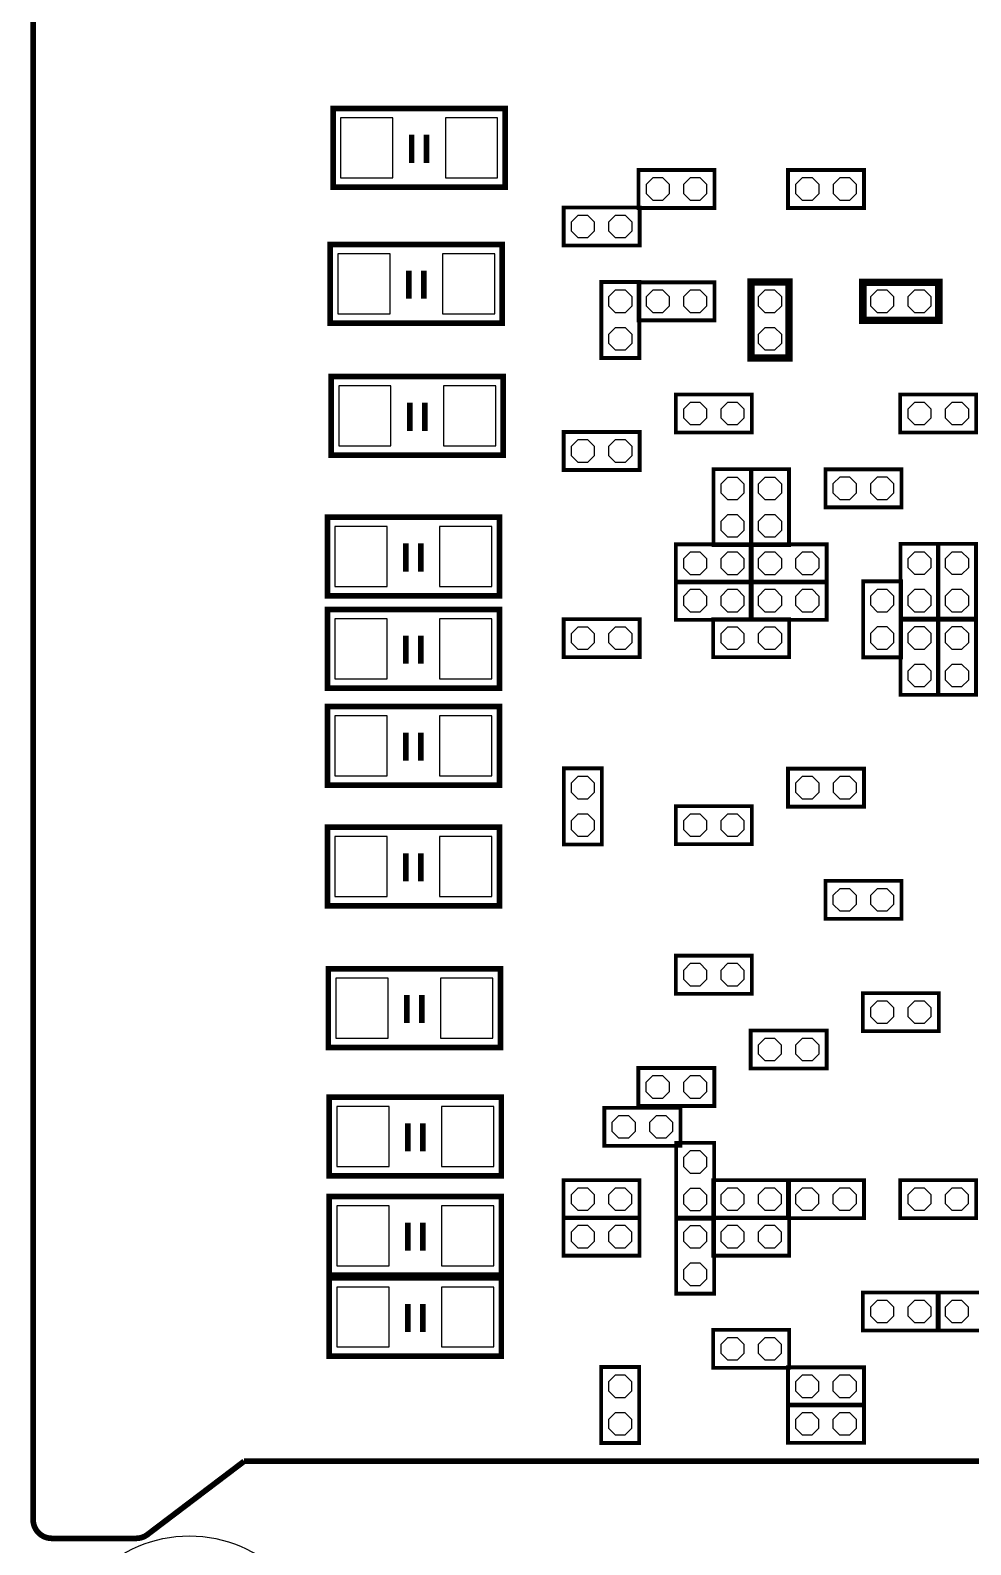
# Model space of a CAD drawing. Header units: millimetres. Extents: x -8 to 226, y -9 to 102.
# Drawn here: x 72.38 to 97.52, y 27.77 to 68.24 of the extents above; entities that cross this region are included whole.
import ezdxf

# ---------------------------------------------------------------- set-up
doc = ezdxf.new("R2010")
doc.units = ezdxf.units.MM
doc.header["$LTSCALE"] = 10
doc.layers.add('PG_SILKSCREEN_BOTTOM', color=3, linetype='Continuous')
doc.layers.add('PIN_BOTTOM', color=4, linetype='Continuous')

msp = doc.modelspace()

# ---------------------------------------------------------------- linework, layer by layer
at = {"layer": 'PG_SILKSCREEN_BOTTOM'}
for points in [[(72.452484, 28.439872, 0.1524, 0.1524, 0), (72.452484, 70.560184, 0.1524, 0.1524, 0)], [(82.57159, 65.447164, 0.150114, 0.150114, 0), (82.57159, 64.697102, 0.150114, 0.150114, 0)], [(82.971386, 65.447164, 0.150114, 0.150114, 0), (82.971386, 64.697102, 0.150114, 0.150114, 0)], [(82.49539, 61.814964, 0.150114, 0.150114, 0), (82.49539, 61.064902, 0.150114, 0.150114, 0)], [(82.895186, 61.814964, 0.150114, 0.150114, 0), (82.895186, 61.064902, 0.150114, 0.150114, 0)], [(82.52079, 58.284364, 0.150114, 0.150114, 0), (82.52079, 57.534302, 0.150114, 0.150114, 0)], [(82.920586, 58.284364, 0.150114, 0.150114, 0), (82.920586, 57.534302, 0.150114, 0.150114, 0)], [(82.41919, 54.525164, 0.150114, 0.150114, 0), (82.41919, 53.775102, 0.150114, 0.150114, 0)], [(82.818986, 54.525164, 0.150114, 0.150114, 0), (82.818986, 53.775102, 0.150114, 0.150114, 0)], [(82.41919, 52.061364, 0.150114, 0.150114, 0), (82.41919, 51.311302, 0.150114, 0.150114, 0)], [(82.818986, 52.061364, 0.150114, 0.150114, 0), (82.818986, 51.311302, 0.150114, 0.150114, 0)], [(82.41919, 49.470564, 0.150114, 0.150114, 0), (82.41919, 48.720502, 0.150114, 0.150114, 0)], [(82.818986, 49.470564, 0.150114, 0.150114, 0), (82.818986, 48.720502, 0.150114, 0.150114, 0)], [(82.41919, 46.244764, 0.150114, 0.150114, 0), (82.41919, 45.494702, 0.150114, 0.150114, 0)], [(82.818986, 46.244764, 0.150114, 0.150114, 0), (82.818986, 45.494702, 0.150114, 0.150114, 0)], [(82.44459, 42.460164, 0.150114, 0.150114, 0), (82.44459, 41.710102, 0.150114, 0.150114, 0)], [(82.844386, 42.460164, 0.150114, 0.150114, 0), (82.844386, 41.710102, 0.150114, 0.150114, 0)], [(82.46999, 39.031164, 0.150114, 0.150114, 0), (82.46999, 38.281102, 0.150114, 0.150114, 0)], [(82.869786, 39.031164, 0.150114, 0.150114, 0), (82.869786, 38.281102, 0.150114, 0.150114, 0)], [(82.46999, 36.376864, 0.150114, 0.150114, 0), (82.46999, 35.626802, 0.150114, 0.150114, 0)], [(82.869786, 36.376864, 0.150114, 0.150114, 0), (82.869786, 35.626802, 0.150114, 0.150114, 0)], [(82.46999, 34.205164, 0.150114, 0.150114, 0), (82.46999, 33.455102, 0.150114, 0.150114, 0)], [(82.869786, 34.205164, 0.150114, 0.150114, 0), (82.869786, 33.455102, 0.150114, 0.150114, 0)], [(78.093824, 29.99994, 0.1524, 0.1524, 0), (75.508612, 28.041346, 0.1524, 0.1524, 0)], [(141.166088, 29.99994, 0.1524, 0.1524, 0), (78.093824, 29.99994, 0.1524, 0.1524, 0)], [(72.95261, 27.94, 0.1524, 0.1524, -0.41419), (72.452484, 28.439872, 0.1524, 0.1524, 0)], [(75.206606, 27.94, 0.1524, 0.1524, 0), (72.95261, 27.94, 0.1524, 0.1524, 0)], [(75.508612, 28.041346, 0.1524, 0.1524, -0.163533), (75.206606, 27.94, 0.1524, 0.1524, 0)]]:
    msp.add_lwpolyline(points, format="xyseb", dxfattribs=at)
for points in [[(85.071458, 66.147188, 0.150114, 0.150114, 0), (80.471518, 66.147188, 0.150114, 0.150114, 0), (80.471518, 64.047116, 0.150114, 0.150114, 0), (85.071458, 64.047116, 0.150114, 0.150114, 0)], [(90.66657, 64.50457, 0.1016, 0.1016, 0), (88.63457, 64.50457, 0.1016, 0.1016, 0), (88.63457, 63.48857, 0.1016, 0.1016, 0), (90.66657, 63.48857, 0.1016, 0.1016, 0)], [(92.633546, 63.488824, 0.1016, 0.1016, 0), (94.665546, 63.488824, 0.1016, 0.1016, 0), (94.665546, 64.504824, 0.1016, 0.1016, 0), (92.633546, 64.504824, 0.1016, 0.1016, 0)], [(86.634574, 62.48781, 0.1016, 0.1016, 0), (88.666574, 62.48781, 0.1016, 0.1016, 0), (88.666574, 63.50381, 0.1016, 0.1016, 0), (86.634574, 63.50381, 0.1016, 0.1016, 0)], [(84.995258, 62.514988, 0.150114, 0.150114, 0), (80.395318, 62.514988, 0.150114, 0.150114, 0), (80.395318, 60.414916, 0.150114, 0.150114, 0), (84.995258, 60.414916, 0.150114, 0.150114, 0)], [(88.657938, 59.480704, 0.1016, 0.1016, 0), (88.657938, 61.512704, 0.1016, 0.1016, 0), (87.641938, 61.512704, 0.1016, 0.1016, 0), (87.641938, 59.480704, 0.1016, 0.1016, 0)], [(90.66657, 61.504576, 0.1016, 0.1016, 0), (88.63457, 61.504576, 0.1016, 0.1016, 0), (88.63457, 60.488576, 0.1016, 0.1016, 0), (90.66657, 60.488576, 0.1016, 0.1016, 0)], [(91.64193, 61.512704, 0.199898, 0.199898, 0), (91.64193, 59.480704, 0.199898, 0.199898, 0), (92.65793, 59.480704, 0.199898, 0.199898, 0), (92.65793, 61.512704, 0.199898, 0.199898, 0)], [(91.64193, 61.512704, 0.127, 0.127, 0), (91.64193, 59.480704, 0.127, 0.127, 0), (92.65793, 59.480704, 0.127, 0.127, 0), (92.65793, 61.512704, 0.127, 0.127, 0)], [(96.665542, 61.50483, 0.199898, 0.199898, 0), (94.633542, 61.50483, 0.199898, 0.199898, 0), (94.633542, 60.48883, 0.199898, 0.199898, 0), (96.665542, 60.48883, 0.199898, 0.199898, 0)], [(96.665542, 61.50483, 0.127, 0.127, 0), (94.633542, 61.50483, 0.127, 0.127, 0), (94.633542, 60.48883, 0.127, 0.127, 0), (96.665542, 60.48883, 0.127, 0.127, 0)], [(85.020658, 58.984388, 0.150114, 0.150114, 0), (80.420718, 58.984388, 0.150114, 0.150114, 0), (80.420718, 56.884316, 0.150114, 0.150114, 0), (85.020658, 56.884316, 0.150114, 0.150114, 0)], [(91.666314, 58.505344, 0.1016, 0.1016, 0), (89.634314, 58.505344, 0.1016, 0.1016, 0), (89.634314, 57.489344, 0.1016, 0.1016, 0), (91.666314, 57.489344, 0.1016, 0.1016, 0)], [(97.665286, 58.505852, 0.1016, 0.1016, 0), (95.633286, 58.505852, 0.1016, 0.1016, 0), (95.633286, 57.489852, 0.1016, 0.1016, 0), (97.665286, 57.489852, 0.1016, 0.1016, 0)], [(88.66632, 57.505346, 0.1016, 0.1016, 0), (86.63432, 57.505346, 0.1016, 0.1016, 0), (86.63432, 56.489346, 0.1016, 0.1016, 0), (88.66632, 56.489346, 0.1016, 0.1016, 0)], [(91.658948, 54.478936, 0.1016, 0.1016, 0), (91.658948, 56.510936, 0.1016, 0.1016, 0), (90.642948, 56.510936, 0.1016, 0.1016, 0), (90.642948, 54.478936, 0.1016, 0.1016, 0)], [(92.658692, 54.478936, 0.1016, 0.1016, 0), (92.658692, 56.510936, 0.1016, 0.1016, 0), (91.642692, 56.510936, 0.1016, 0.1016, 0), (91.642692, 54.478936, 0.1016, 0.1016, 0)], [(95.66529, 56.505856, 0.1016, 0.1016, 0), (93.63329, 56.505856, 0.1016, 0.1016, 0), (93.63329, 55.489856, 0.1016, 0.1016, 0), (95.66529, 55.489856, 0.1016, 0.1016, 0)], [(84.919058, 55.225188, 0.150114, 0.150114, 0), (80.319118, 55.225188, 0.150114, 0.150114, 0), (80.319118, 53.125116, 0.150114, 0.150114, 0), (84.919058, 53.125116, 0.150114, 0.150114, 0)], [(91.666314, 54.503828, 0.1016, 0.1016, 0), (89.634314, 54.503828, 0.1016, 0.1016, 0), (89.634314, 53.487828, 0.1016, 0.1016, 0), (91.666314, 53.487828, 0.1016, 0.1016, 0)], [(91.666314, 54.503828, 0.1016, 0.1016, 0), (89.634314, 54.503828, 0.1016, 0.1016, 0), (89.634314, 53.487828, 0.1016, 0.1016, 0), (91.666314, 53.487828, 0.1016, 0.1016, 0)], [(91.63431, 53.487828, 0.1016, 0.1016, 0), (93.66631, 53.487828, 0.1016, 0.1016, 0), (93.66631, 54.503828, 0.1016, 0.1016, 0), (91.63431, 54.503828, 0.1016, 0.1016, 0)], [(91.63431, 53.487828, 0.1016, 0.1016, 0), (93.66631, 53.487828, 0.1016, 0.1016, 0), (93.66631, 54.503828, 0.1016, 0.1016, 0), (91.63431, 54.503828, 0.1016, 0.1016, 0)], [(95.641414, 54.514496, 0.1016, 0.1016, 0), (95.641414, 52.482496, 0.1016, 0.1016, 0), (96.657414, 52.482496, 0.1016, 0.1016, 0), (96.657414, 54.514496, 0.1016, 0.1016, 0)], [(95.641414, 54.514496, 0.1016, 0.1016, 0), (95.641414, 52.482496, 0.1016, 0.1016, 0), (96.657414, 52.482496, 0.1016, 0.1016, 0), (96.657414, 54.514496, 0.1016, 0.1016, 0)], [(97.657158, 52.482496, 0.1016, 0.1016, 0), (97.657158, 54.514496, 0.1016, 0.1016, 0), (96.641158, 54.514496, 0.1016, 0.1016, 0), (96.641158, 52.482496, 0.1016, 0.1016, 0)], [(97.657158, 52.482496, 0.1016, 0.1016, 0), (97.657158, 54.514496, 0.1016, 0.1016, 0), (96.641158, 54.514496, 0.1016, 0.1016, 0), (96.641158, 52.482496, 0.1016, 0.1016, 0)], [(89.635076, 52.487576, 0.1016, 0.1016, 0), (91.667076, 52.487576, 0.1016, 0.1016, 0), (91.667076, 53.503576, 0.1016, 0.1016, 0), (89.635076, 53.503576, 0.1016, 0.1016, 0)], [(89.635076, 52.487576, 0.1016, 0.1016, 0), (91.667076, 52.487576, 0.1016, 0.1016, 0), (91.667076, 53.503576, 0.1016, 0.1016, 0), (89.635076, 53.503576, 0.1016, 0.1016, 0)], [(93.666564, 53.503576, 0.1016, 0.1016, 0), (91.634564, 53.503576, 0.1016, 0.1016, 0), (91.634564, 52.487576, 0.1016, 0.1016, 0), (93.666564, 52.487576, 0.1016, 0.1016, 0)], [(93.666564, 53.503576, 0.1016, 0.1016, 0), (91.634564, 53.503576, 0.1016, 0.1016, 0), (91.634564, 52.487576, 0.1016, 0.1016, 0), (93.666564, 52.487576, 0.1016, 0.1016, 0)], [(95.656908, 51.482752, 0.1016, 0.1016, 0), (95.656908, 53.514752, 0.1016, 0.1016, 0), (94.640908, 53.514752, 0.1016, 0.1016, 0), (94.640908, 51.482752, 0.1016, 0.1016, 0)], [(95.656908, 51.482752, 0.1016, 0.1016, 0), (95.656908, 53.514752, 0.1016, 0.1016, 0), (94.640908, 53.514752, 0.1016, 0.1016, 0), (94.640908, 51.482752, 0.1016, 0.1016, 0)], [(84.919058, 52.761388, 0.150114, 0.150114, 0), (80.319118, 52.761388, 0.150114, 0.150114, 0), (80.319118, 50.661316, 0.150114, 0.150114, 0), (84.919058, 50.661316, 0.150114, 0.150114, 0)], [(86.634574, 51.487832, 0.1016, 0.1016, 0), (88.666574, 51.487832, 0.1016, 0.1016, 0), (88.666574, 52.503832, 0.1016, 0.1016, 0), (86.634574, 52.503832, 0.1016, 0.1016, 0)], [(92.666312, 52.503832, 0.1016, 0.1016, 0), (90.634312, 52.503832, 0.1016, 0.1016, 0), (90.634312, 51.487832, 0.1016, 0.1016, 0), (92.666312, 51.487832, 0.1016, 0.1016, 0)], [(92.666312, 52.503832, 0.1016, 0.1016, 0), (90.634312, 52.503832, 0.1016, 0.1016, 0), (90.634312, 51.487832, 0.1016, 0.1016, 0), (92.666312, 51.487832, 0.1016, 0.1016, 0)], [(96.657414, 50.483008, 0.1016, 0.1016, 0), (96.657414, 52.515008, 0.1016, 0.1016, 0), (95.641414, 52.515008, 0.1016, 0.1016, 0), (95.641414, 50.483008, 0.1016, 0.1016, 0)], [(96.657414, 50.483008, 0.1016, 0.1016, 0), (96.657414, 52.515008, 0.1016, 0.1016, 0), (95.641414, 52.515008, 0.1016, 0.1016, 0), (95.641414, 50.483008, 0.1016, 0.1016, 0)], [(96.641158, 52.515008, 0.1016, 0.1016, 0), (96.641158, 50.483008, 0.1016, 0.1016, 0), (97.657158, 50.483008, 0.1016, 0.1016, 0), (97.657158, 52.515008, 0.1016, 0.1016, 0)], [(96.641158, 52.515008, 0.1016, 0.1016, 0), (96.641158, 50.483008, 0.1016, 0.1016, 0), (97.657158, 50.483008, 0.1016, 0.1016, 0), (97.657158, 52.515008, 0.1016, 0.1016, 0)], [(84.919058, 50.170588, 0.150114, 0.150114, 0), (80.319118, 50.170588, 0.150114, 0.150114, 0), (80.319118, 48.070516, 0.150114, 0.150114, 0), (84.919058, 48.070516, 0.150114, 0.150114, 0)], [(86.64194, 48.51527, 0.1016, 0.1016, 0), (86.64194, 46.48327, 0.1016, 0.1016, 0), (87.65794, 46.48327, 0.1016, 0.1016, 0), (87.65794, 48.51527, 0.1016, 0.1016, 0)], [(94.665546, 48.507904, 0.1016, 0.1016, 0), (92.633546, 48.507904, 0.1016, 0.1016, 0), (92.633546, 47.491904, 0.1016, 0.1016, 0), (94.665546, 47.491904, 0.1016, 0.1016, 0)], [(91.665552, 47.507906, 0.1016, 0.1016, 0), (89.633552, 47.507906, 0.1016, 0.1016, 0), (89.633552, 46.491906, 0.1016, 0.1016, 0), (91.665552, 46.491906, 0.1016, 0.1016, 0)], [(84.919058, 46.944788, 0.150114, 0.150114, 0), (80.319118, 46.944788, 0.150114, 0.150114, 0), (80.319118, 44.844716, 0.150114, 0.150114, 0), (84.919058, 44.844716, 0.150114, 0.150114, 0)], [(95.66529, 45.508672, 0.1016, 0.1016, 0), (93.63329, 45.508672, 0.1016, 0.1016, 0), (93.63329, 44.492672, 0.1016, 0.1016, 0), (95.66529, 44.492672, 0.1016, 0.1016, 0)], [(89.633044, 42.493438, 0.1016, 0.1016, 0), (91.665044, 42.493438, 0.1016, 0.1016, 0), (91.665044, 43.509438, 0.1016, 0.1016, 0), (89.633044, 43.509438, 0.1016, 0.1016, 0)], [(84.944458, 43.160188, 0.150114, 0.150114, 0), (80.344518, 43.160188, 0.150114, 0.150114, 0), (80.344518, 41.060116, 0.150114, 0.150114, 0), (84.944458, 41.060116, 0.150114, 0.150114, 0)], [(96.665034, 42.50944, 0.1016, 0.1016, 0), (94.633034, 42.50944, 0.1016, 0.1016, 0), (94.633034, 41.49344, 0.1016, 0.1016, 0), (96.665034, 41.49344, 0.1016, 0.1016, 0)], [(93.66504, 41.509442, 0.1016, 0.1016, 0), (91.63304, 41.509442, 0.1016, 0.1016, 0), (91.63304, 40.493442, 0.1016, 0.1016, 0), (93.66504, 40.493442, 0.1016, 0.1016, 0)], [(90.665046, 40.509444, 0.1016, 0.1016, 0), (88.633046, 40.509444, 0.1016, 0.1016, 0), (88.633046, 39.493444, 0.1016, 0.1016, 0), (90.665046, 39.493444, 0.1016, 0.1016, 0)], [(84.969858, 39.731188, 0.150114, 0.150114, 0), (80.369918, 39.731188, 0.150114, 0.150114, 0), (80.369918, 37.631116, 0.150114, 0.150114, 0), (84.969858, 37.631116, 0.150114, 0.150114, 0)], [(87.724488, 38.427152, 0.1016, 0.1016, 0), (89.756488, 38.427152, 0.1016, 0.1016, 0), (89.756488, 39.443152, 0.1016, 0.1016, 0), (87.724488, 39.443152, 0.1016, 0.1016, 0)], [(89.642442, 38.51148, 0.1016, 0.1016, 0), (89.642442, 36.47948, 0.1016, 0.1016, 0), (90.658442, 36.47948, 0.1016, 0.1016, 0), (90.658442, 38.51148, 0.1016, 0.1016, 0)], [(89.642442, 38.51148, 0.1016, 0.1016, 0), (89.642442, 36.47948, 0.1016, 0.1016, 0), (90.658442, 36.47948, 0.1016, 0.1016, 0), (90.658442, 38.51148, 0.1016, 0.1016, 0)], [(88.66378, 37.510466, 0.1016, 0.1016, 0), (86.63178, 37.510466, 0.1016, 0.1016, 0), (86.63178, 36.494466, 0.1016, 0.1016, 0), (88.66378, 36.494466, 0.1016, 0.1016, 0)], [(92.663772, 37.51072, 0.1016, 0.1016, 0), (90.631772, 37.51072, 0.1016, 0.1016, 0), (90.631772, 36.49472, 0.1016, 0.1016, 0), (92.663772, 36.49472, 0.1016, 0.1016, 0)], [(94.663768, 37.510466, 0.1016, 0.1016, 0), (92.631768, 37.510466, 0.1016, 0.1016, 0), (92.631768, 36.494466, 0.1016, 0.1016, 0), (94.663768, 36.494466, 0.1016, 0.1016, 0)], [(97.663762, 37.510466, 0.1016, 0.1016, 0), (95.631762, 37.510466, 0.1016, 0.1016, 0), (95.631762, 36.494466, 0.1016, 0.1016, 0), (97.663762, 36.494466, 0.1016, 0.1016, 0)], [(84.969858, 37.076888, 0.150114, 0.150114, 0), (80.369918, 37.076888, 0.150114, 0.150114, 0), (80.369918, 34.976816, 0.150114, 0.150114, 0), (84.969858, 34.976816, 0.150114, 0.150114, 0)], [(86.63178, 35.494468, 0.1016, 0.1016, 0), (88.66378, 35.494468, 0.1016, 0.1016, 0), (88.66378, 36.510468, 0.1016, 0.1016, 0), (86.63178, 36.510468, 0.1016, 0.1016, 0)], [(90.658442, 34.479738, 0.1016, 0.1016, 0), (90.658442, 36.511738, 0.1016, 0.1016, 0), (89.642442, 36.511738, 0.1016, 0.1016, 0), (89.642442, 34.479738, 0.1016, 0.1016, 0)], [(90.658442, 34.479738, 0.1016, 0.1016, 0), (90.658442, 36.511738, 0.1016, 0.1016, 0), (89.642442, 36.511738, 0.1016, 0.1016, 0), (89.642442, 34.479738, 0.1016, 0.1016, 0)], [(92.663772, 36.510722, 0.1016, 0.1016, 0), (90.631772, 36.510722, 0.1016, 0.1016, 0), (90.631772, 35.494722, 0.1016, 0.1016, 0), (92.663772, 35.494722, 0.1016, 0.1016, 0)], [(84.969858, 34.905188, 0.150114, 0.150114, 0), (80.369918, 34.905188, 0.150114, 0.150114, 0), (80.369918, 32.805116, 0.150114, 0.150114, 0), (84.969858, 32.805116, 0.150114, 0.150114, 0)], [(94.631764, 33.494726, 0.1016, 0.1016, 0), (96.663764, 33.494726, 0.1016, 0.1016, 0), (96.663764, 34.510726, 0.1016, 0.1016, 0), (94.631764, 34.510726, 0.1016, 0.1016, 0)], [(96.63176, 33.494726, 0.1016, 0.1016, 0), (98.66376, 33.494726, 0.1016, 0.1016, 0), (98.66376, 34.510726, 0.1016, 0.1016, 0), (96.63176, 34.510726, 0.1016, 0.1016, 0)], [(92.663772, 33.510728, 0.1016, 0.1016, 0), (90.631772, 33.510728, 0.1016, 0.1016, 0), (90.631772, 32.494728, 0.1016, 0.1016, 0), (92.663772, 32.494728, 0.1016, 0.1016, 0)], [(87.639906, 32.518858, 0.1016, 0.1016, 0), (87.639906, 30.486858, 0.1016, 0.1016, 0), (88.655906, 30.486858, 0.1016, 0.1016, 0), (88.655906, 32.518858, 0.1016, 0.1016, 0)], [(87.639906, 32.518858, 0.1016, 0.1016, 0), (87.639906, 30.486858, 0.1016, 0.1016, 0), (88.655906, 30.486858, 0.1016, 0.1016, 0), (88.655906, 32.518858, 0.1016, 0.1016, 0)], [(94.663768, 32.51073, 0.1016, 0.1016, 0), (92.631768, 32.51073, 0.1016, 0.1016, 0), (92.631768, 31.49473, 0.1016, 0.1016, 0), (94.663768, 31.49473, 0.1016, 0.1016, 0)], [(92.631768, 30.494732, 0.1016, 0.1016, 0), (94.663768, 30.494732, 0.1016, 0.1016, 0), (94.663768, 31.510732, 0.1016, 0.1016, 0), (92.631768, 31.510732, 0.1016, 0.1016, 0)]]:
    msp.add_lwpolyline(points, format="xyseb", close=True, dxfattribs=at)
at = {"layer": 'PIN_BOTTOM'}
for points in [[(82.06994, 64.297052), (82.06994, 65.897252), (80.67294, 65.897252), (80.67294, 64.297052)], [(84.870036, 64.297052), (84.870036, 65.897252), (83.473036, 65.897252), (83.473036, 64.297052)], [(89.276692, 63.69177), (89.024196, 63.69177), (88.845644, 63.870322), (88.845644, 64.122818), (89.024196, 64.30137), (89.276692, 64.30137), (89.455244, 64.122818), (89.455244, 63.870322)], [(90.276944, 63.69177), (90.024448, 63.69177), (89.845896, 63.870322), (89.845896, 64.122818), (90.024448, 64.30137), (90.276944, 64.30137), (90.455496, 64.122818), (90.455496, 63.870322)], [(93.275668, 63.692024), (93.023172, 63.692024), (92.84462, 63.870576), (92.84462, 64.123072), (93.023172, 64.301624), (93.275668, 64.301624), (93.45422, 64.123072), (93.45422, 63.870576)], [(94.27592, 63.692024), (94.023424, 63.692024), (93.844872, 63.870576), (93.844872, 64.123072), (94.023424, 64.301624), (94.27592, 64.301624), (94.454472, 64.123072), (94.454472, 63.870576)], [(87.276696, 62.69101), (87.0242, 62.69101), (86.845648, 62.869562), (86.845648, 63.122058), (87.0242, 63.30061), (87.276696, 63.30061), (87.455248, 63.122058), (87.455248, 62.869562)], [(88.276948, 62.69101), (88.024452, 62.69101), (87.8459, 62.869562), (87.8459, 63.122058), (88.024452, 63.30061), (88.276948, 63.30061), (88.4555, 63.122058), (88.4555, 62.869562)], [(81.99374, 60.664852), (81.99374, 62.265052), (80.59674, 62.265052), (80.59674, 60.664852)], [(84.793836, 60.664852), (84.793836, 62.265052), (83.396836, 62.265052), (83.396836, 60.664852)], [(88.276186, 60.69203), (88.02369, 60.69203), (87.845138, 60.870582), (87.845138, 61.123078), (88.02369, 61.30163), (88.276186, 61.30163), (88.454738, 61.123078), (88.454738, 60.870582)], [(89.276692, 60.691776), (89.024196, 60.691776), (88.845644, 60.870328), (88.845644, 61.122824), (89.024196, 61.301376), (89.276692, 61.301376), (89.455244, 61.122824), (89.455244, 60.870328)], [(90.276944, 60.691776), (90.024448, 60.691776), (89.845896, 60.870328), (89.845896, 61.122824), (90.024448, 61.301376), (90.276944, 61.301376), (90.455496, 61.122824), (90.455496, 60.870328)], [(92.276178, 60.69203), (92.023682, 60.69203), (91.84513, 60.870582), (91.84513, 61.123078), (92.023682, 61.30163), (92.276178, 61.30163), (92.45473, 61.123078), (92.45473, 60.870582)], [(95.275664, 60.69203), (95.023168, 60.69203), (94.844616, 60.870582), (94.844616, 61.123078), (95.023168, 61.30163), (95.275664, 61.30163), (95.454216, 61.123078), (95.454216, 60.870582)], [(96.275916, 60.69203), (96.02342, 60.69203), (95.844868, 60.870582), (95.844868, 61.123078), (96.02342, 61.30163), (96.275916, 61.30163), (96.454468, 61.123078), (96.454468, 60.870582)], [(88.276186, 59.691778), (88.02369, 59.691778), (87.845138, 59.87033), (87.845138, 60.122826), (88.02369, 60.301378), (88.276186, 60.301378), (88.454738, 60.122826), (88.454738, 59.87033)], [(92.276178, 59.691778), (92.023682, 59.691778), (91.84513, 59.87033), (91.84513, 60.122826), (92.023682, 60.301378), (92.276178, 60.301378), (92.45473, 60.122826), (92.45473, 59.87033)], [(82.01914, 57.134252), (82.01914, 58.734452), (80.62214, 58.734452), (80.62214, 57.134252)], [(84.819236, 57.134252), (84.819236, 58.734452), (83.422236, 58.734452), (83.422236, 57.134252)], [(90.276436, 57.692544), (90.02394, 57.692544), (89.845388, 57.871096), (89.845388, 58.123592), (90.02394, 58.302144), (90.276436, 58.302144), (90.454988, 58.123592), (90.454988, 57.871096)], [(91.276688, 57.692544), (91.024192, 57.692544), (90.84564, 57.871096), (90.84564, 58.123592), (91.024192, 58.302144), (91.276688, 58.302144), (91.45524, 58.123592), (91.45524, 57.871096)], [(96.275408, 57.693052), (96.022912, 57.693052), (95.84436, 57.871604), (95.84436, 58.1241), (96.022912, 58.302652), (96.275408, 58.302652), (96.45396, 58.1241), (96.45396, 57.871604)], [(97.27566, 57.693052), (97.023164, 57.693052), (96.844612, 57.871604), (96.844612, 58.1241), (97.023164, 58.302652), (97.27566, 58.302652), (97.454212, 58.1241), (97.454212, 57.871604)], [(87.276442, 56.692546), (87.023946, 56.692546), (86.845394, 56.871098), (86.845394, 57.123594), (87.023946, 57.302146), (87.276442, 57.302146), (87.454994, 57.123594), (87.454994, 56.871098)], [(88.276694, 56.692546), (88.024198, 56.692546), (87.845646, 56.871098), (87.845646, 57.123594), (88.024198, 57.302146), (88.276694, 57.302146), (88.455246, 57.123594), (88.455246, 56.871098)], [(91.277196, 55.690262), (91.0247, 55.690262), (90.846148, 55.868814), (90.846148, 56.12131), (91.0247, 56.299862), (91.277196, 56.299862), (91.455748, 56.12131), (91.455748, 55.868814)], [(92.27694, 55.690262), (92.024444, 55.690262), (91.845892, 55.868814), (91.845892, 56.12131), (92.024444, 56.299862), (92.27694, 56.299862), (92.455492, 56.12131), (92.455492, 55.868814)], [(94.275412, 55.693056), (94.022916, 55.693056), (93.844364, 55.871608), (93.844364, 56.124104), (94.022916, 56.302656), (94.275412, 56.302656), (94.453964, 56.124104), (94.453964, 55.871608)], [(95.275664, 55.693056), (95.023168, 55.693056), (94.844616, 55.871608), (94.844616, 56.124104), (95.023168, 56.302656), (95.275664, 56.302656), (95.454216, 56.124104), (95.454216, 55.871608)], [(91.277196, 54.69001), (91.0247, 54.69001), (90.846148, 54.868562), (90.846148, 55.121058), (91.0247, 55.29961), (91.277196, 55.29961), (91.455748, 55.121058), (91.455748, 54.868562)], [(92.27694, 54.69001), (92.024444, 54.69001), (91.845892, 54.868562), (91.845892, 55.121058), (92.024444, 55.29961), (92.27694, 55.29961), (92.455492, 55.121058), (92.455492, 54.868562)], [(81.91754, 53.375052), (81.91754, 54.975252), (80.52054, 54.975252), (80.52054, 53.375052)], [(84.717636, 53.375052), (84.717636, 54.975252), (83.320636, 54.975252), (83.320636, 53.375052)], [(90.276436, 53.691028), (90.02394, 53.691028), (89.845388, 53.86958), (89.845388, 54.122076), (90.02394, 54.300628), (90.276436, 54.300628), (90.454988, 54.122076), (90.454988, 53.86958)], [(91.276688, 53.691028), (91.024192, 53.691028), (90.84564, 53.86958), (90.84564, 54.122076), (91.024192, 54.300628), (91.276688, 54.300628), (91.45524, 54.122076), (91.45524, 53.86958)], [(92.276432, 53.691028), (92.023936, 53.691028), (91.845384, 53.86958), (91.845384, 54.122076), (92.023936, 54.300628), (92.276432, 54.300628), (92.454984, 54.122076), (92.454984, 53.86958)], [(93.276684, 53.691028), (93.024188, 53.691028), (92.845636, 53.86958), (92.845636, 54.122076), (93.024188, 54.300628), (93.276684, 54.300628), (93.455236, 54.122076), (93.455236, 53.86958)], [(96.275662, 53.693822), (96.023166, 53.693822), (95.844614, 53.872374), (95.844614, 54.12487), (96.023166, 54.303422), (96.275662, 54.303422), (96.454214, 54.12487), (96.454214, 53.872374)], [(97.275406, 53.693822), (97.02291, 53.693822), (96.844358, 53.872374), (96.844358, 54.12487), (97.02291, 54.303422), (97.275406, 54.303422), (97.453958, 54.12487), (97.453958, 53.872374)], [(90.277198, 52.690776), (90.024702, 52.690776), (89.84615, 52.869328), (89.84615, 53.121824), (90.024702, 53.300376), (90.277198, 53.300376), (90.45575, 53.121824), (90.45575, 52.869328)], [(91.27745, 52.690776), (91.024954, 52.690776), (90.846402, 52.869328), (90.846402, 53.121824), (91.024954, 53.300376), (91.27745, 53.300376), (91.456002, 53.121824), (91.456002, 52.869328)], [(92.276686, 52.690776), (92.02419, 52.690776), (91.845638, 52.869328), (91.845638, 53.121824), (92.02419, 53.300376), (92.276686, 53.300376), (92.455238, 53.121824), (92.455238, 52.869328)], [(93.276938, 52.690776), (93.024442, 52.690776), (92.84589, 52.869328), (92.84589, 53.121824), (93.024442, 53.300376), (93.276938, 53.300376), (93.45549, 53.121824), (93.45549, 52.869328)], [(95.275156, 52.694078), (95.02266, 52.694078), (94.844108, 52.87263), (94.844108, 53.125126), (95.02266, 53.303678), (95.275156, 53.303678), (95.453708, 53.125126), (95.453708, 52.87263)], [(96.275662, 52.69357), (96.023166, 52.69357), (95.844614, 52.872122), (95.844614, 53.124618), (96.023166, 53.30317), (96.275662, 53.30317), (96.454214, 53.124618), (96.454214, 52.872122)], [(97.275406, 52.69357), (97.02291, 52.69357), (96.844358, 52.872122), (96.844358, 53.124618), (97.02291, 53.30317), (97.275406, 53.30317), (97.453958, 53.124618), (97.453958, 52.872122)], [(81.91754, 50.911252), (81.91754, 52.511452), (80.52054, 52.511452), (80.52054, 50.911252)], [(84.717636, 50.911252), (84.717636, 52.511452), (83.320636, 52.511452), (83.320636, 50.911252)], [(87.276696, 51.691032), (87.0242, 51.691032), (86.845648, 51.869584), (86.845648, 52.12208), (87.0242, 52.300632), (87.276696, 52.300632), (87.455248, 52.12208), (87.455248, 51.869584)], [(88.276948, 51.691032), (88.024452, 51.691032), (87.8459, 51.869584), (87.8459, 52.12208), (88.024452, 52.300632), (88.276948, 52.300632), (88.4555, 52.12208), (88.4555, 51.869584)], [(91.276434, 51.691032), (91.023938, 51.691032), (90.845386, 51.869584), (90.845386, 52.12208), (91.023938, 52.300632), (91.276434, 52.300632), (91.454986, 52.12208), (91.454986, 51.869584)], [(92.276686, 51.691032), (92.02419, 51.691032), (91.845638, 51.869584), (91.845638, 52.12208), (92.02419, 52.300632), (92.276686, 52.300632), (92.455238, 52.12208), (92.455238, 51.869584)], [(95.275156, 51.693826), (95.02266, 51.693826), (94.844108, 51.872378), (94.844108, 52.124874), (95.02266, 52.303426), (95.275156, 52.303426), (95.453708, 52.124874), (95.453708, 51.872378)], [(96.275662, 51.694334), (96.023166, 51.694334), (95.844614, 51.872886), (95.844614, 52.125382), (96.023166, 52.303934), (96.275662, 52.303934), (96.454214, 52.125382), (96.454214, 51.872886)], [(97.275406, 51.694334), (97.02291, 51.694334), (96.844358, 51.872886), (96.844358, 52.125382), (97.02291, 52.303934), (97.275406, 52.303934), (97.453958, 52.125382), (97.453958, 51.872886)], [(96.275662, 50.694082), (96.023166, 50.694082), (95.844614, 50.872634), (95.844614, 51.12513), (96.023166, 51.303682), (96.275662, 51.303682), (96.454214, 51.12513), (96.454214, 50.872634)], [(97.275406, 50.694082), (97.02291, 50.694082), (96.844358, 50.872634), (96.844358, 51.12513), (97.02291, 51.303682), (97.275406, 51.303682), (97.453958, 51.12513), (97.453958, 50.872634)], [(81.91754, 48.320452), (81.91754, 49.920652), (80.52054, 49.920652), (80.52054, 48.320452)], [(84.717636, 48.320452), (84.717636, 49.920652), (83.320636, 49.920652), (83.320636, 48.320452)], [(87.276188, 47.694596), (87.023692, 47.694596), (86.84514, 47.873148), (86.84514, 48.125644), (87.023692, 48.304196), (87.276188, 48.304196), (87.45474, 48.125644), (87.45474, 47.873148)], [(93.275668, 47.695104), (93.023172, 47.695104), (92.84462, 47.873656), (92.84462, 48.126152), (93.023172, 48.304704), (93.275668, 48.304704), (93.45422, 48.126152), (93.45422, 47.873656)], [(94.27592, 47.695104), (94.023424, 47.695104), (93.844872, 47.873656), (93.844872, 48.126152), (94.023424, 48.304704), (94.27592, 48.304704), (94.454472, 48.126152), (94.454472, 47.873656)], [(87.276188, 46.694344), (87.023692, 46.694344), (86.84514, 46.872896), (86.84514, 47.125392), (87.023692, 47.303944), (87.276188, 47.303944), (87.45474, 47.125392), (87.45474, 46.872896)], [(90.275674, 46.695106), (90.023178, 46.695106), (89.844626, 46.873658), (89.844626, 47.126154), (90.023178, 47.304706), (90.275674, 47.304706), (90.454226, 47.126154), (90.454226, 46.873658)], [(91.275926, 46.695106), (91.02343, 46.695106), (90.844878, 46.873658), (90.844878, 47.126154), (91.02343, 47.304706), (91.275926, 47.304706), (91.454478, 47.126154), (91.454478, 46.873658)], [(81.91754, 45.094652), (81.91754, 46.694852), (80.52054, 46.694852), (80.52054, 45.094652)], [(84.717636, 45.094652), (84.717636, 46.694852), (83.320636, 46.694852), (83.320636, 45.094652)], [(94.275412, 44.695872), (94.022916, 44.695872), (93.844364, 44.874424), (93.844364, 45.12692), (94.022916, 45.305472), (94.275412, 45.305472), (94.453964, 45.12692), (94.453964, 44.874424)], [(95.275664, 44.695872), (95.023168, 44.695872), (94.844616, 44.874424), (94.844616, 45.12692), (95.023168, 45.305472), (95.275664, 45.305472), (95.454216, 45.12692), (95.454216, 44.874424)], [(90.275166, 42.696638), (90.02267, 42.696638), (89.844118, 42.87519), (89.844118, 43.127686), (90.02267, 43.306238), (90.275166, 43.306238), (90.453718, 43.127686), (90.453718, 42.87519)], [(91.275418, 42.696638), (91.022922, 42.696638), (90.84437, 42.87519), (90.84437, 43.127686), (91.022922, 43.306238), (91.275418, 43.306238), (91.45397, 43.127686), (91.45397, 42.87519)], [(81.94294, 41.310052), (81.94294, 42.910252), (80.54594, 42.910252), (80.54594, 41.310052)], [(84.743036, 41.310052), (84.743036, 42.910252), (83.346036, 42.910252), (83.346036, 41.310052)], [(95.275156, 41.69664), (95.02266, 41.69664), (94.844108, 41.875192), (94.844108, 42.127688), (95.02266, 42.30624), (95.275156, 42.30624), (95.453708, 42.127688), (95.453708, 41.875192)], [(96.275408, 41.69664), (96.022912, 41.69664), (95.84436, 41.875192), (95.84436, 42.127688), (96.022912, 42.30624), (96.275408, 42.30624), (96.45396, 42.127688), (96.45396, 41.875192)], [(92.275162, 40.696642), (92.022666, 40.696642), (91.844114, 40.875194), (91.844114, 41.12769), (92.022666, 41.306242), (92.275162, 41.306242), (92.453714, 41.12769), (92.453714, 40.875194)], [(93.275414, 40.696642), (93.022918, 40.696642), (92.844366, 40.875194), (92.844366, 41.12769), (93.022918, 41.306242), (93.275414, 41.306242), (93.453966, 41.12769), (93.453966, 40.875194)], [(89.275168, 39.696644), (89.022672, 39.696644), (88.84412, 39.875196), (88.84412, 40.127692), (89.022672, 40.306244), (89.275168, 40.306244), (89.45372, 40.127692), (89.45372, 39.875196)], [(90.27542, 39.696644), (90.022924, 39.696644), (89.844372, 39.875196), (89.844372, 40.127692), (90.022924, 40.306244), (90.27542, 40.306244), (90.453972, 40.127692), (90.453972, 39.875196)], [(81.96834, 37.881052), (81.96834, 39.481252), (80.57134, 39.481252), (80.57134, 37.881052)], [(84.768436, 37.881052), (84.768436, 39.481252), (83.371436, 39.481252), (83.371436, 37.881052)], [(88.36661, 38.630352), (88.114114, 38.630352), (87.935562, 38.808904), (87.935562, 39.0614), (88.114114, 39.239952), (88.36661, 39.239952), (88.545162, 39.0614), (88.545162, 38.808904)], [(89.366862, 38.630352), (89.114366, 38.630352), (88.935814, 38.808904), (88.935814, 39.0614), (89.114366, 39.239952), (89.366862, 39.239952), (89.545414, 39.0614), (89.545414, 38.808904)], [(90.27669, 37.690806), (90.024194, 37.690806), (89.845642, 37.869358), (89.845642, 38.121854), (90.024194, 38.300406), (90.27669, 38.300406), (90.455242, 38.121854), (90.455242, 37.869358)], [(87.273902, 36.697666), (87.021406, 36.697666), (86.842854, 36.876218), (86.842854, 37.128714), (87.021406, 37.307266), (87.273902, 37.307266), (87.452454, 37.128714), (87.452454, 36.876218)], [(88.274154, 36.697666), (88.021658, 36.697666), (87.843106, 36.876218), (87.843106, 37.128714), (88.021658, 37.307266), (88.274154, 37.307266), (88.452706, 37.128714), (88.452706, 36.876218)], [(90.27669, 36.690554), (90.024194, 36.690554), (89.845642, 36.869106), (89.845642, 37.121602), (90.024194, 37.300154), (90.27669, 37.300154), (90.455242, 37.121602), (90.455242, 36.869106)], [(91.273894, 36.69792), (91.021398, 36.69792), (90.842846, 36.876472), (90.842846, 37.128968), (91.021398, 37.30752), (91.273894, 37.30752), (91.452446, 37.128968), (91.452446, 36.876472)], [(92.274146, 36.69792), (92.02165, 36.69792), (91.843098, 36.876472), (91.843098, 37.128968), (92.02165, 37.30752), (92.274146, 37.30752), (92.452698, 37.128968), (92.452698, 36.876472)], [(93.27389, 36.697666), (93.021394, 36.697666), (92.842842, 36.876218), (92.842842, 37.128714), (93.021394, 37.307266), (93.27389, 37.307266), (93.452442, 37.128714), (93.452442, 36.876218)], [(94.274142, 36.697666), (94.021646, 36.697666), (93.843094, 36.876218), (93.843094, 37.128714), (94.021646, 37.307266), (94.274142, 37.307266), (94.452694, 37.128714), (94.452694, 36.876218)], [(96.273884, 36.697666), (96.021388, 36.697666), (95.842836, 36.876218), (95.842836, 37.128714), (96.021388, 37.307266), (96.273884, 37.307266), (96.452436, 37.128714), (96.452436, 36.876218)], [(97.274136, 36.697666), (97.02164, 36.697666), (96.843088, 36.876218), (96.843088, 37.128714), (97.02164, 37.307266), (97.274136, 37.307266), (97.452688, 37.128714), (97.452688, 36.876218)], [(81.96834, 35.226752), (81.96834, 36.826952), (80.57134, 36.826952), (80.57134, 35.226752)], [(84.768436, 35.226752), (84.768436, 36.826952), (83.371436, 36.826952), (83.371436, 35.226752)], [(87.273902, 35.697668), (87.021406, 35.697668), (86.842854, 35.87622), (86.842854, 36.128716), (87.021406, 36.307268), (87.273902, 36.307268), (87.452454, 36.128716), (87.452454, 35.87622)], [(88.274154, 35.697668), (88.021658, 35.697668), (87.843106, 35.87622), (87.843106, 36.128716), (88.021658, 36.307268), (88.274154, 36.307268), (88.452706, 36.128716), (88.452706, 35.87622)], [(90.27669, 35.691064), (90.024194, 35.691064), (89.845642, 35.869616), (89.845642, 36.122112), (90.024194, 36.300664), (90.27669, 36.300664), (90.455242, 36.122112), (90.455242, 35.869616)], [(91.273894, 35.697922), (91.021398, 35.697922), (90.842846, 35.876474), (90.842846, 36.12897), (91.021398, 36.307522), (91.273894, 36.307522), (91.452446, 36.12897), (91.452446, 35.876474)], [(92.274146, 35.697922), (92.02165, 35.697922), (91.843098, 35.876474), (91.843098, 36.12897), (92.02165, 36.307522), (92.274146, 36.307522), (92.452698, 36.12897), (92.452698, 35.876474)], [(90.27669, 34.690812), (90.024194, 34.690812), (89.845642, 34.869364), (89.845642, 35.12186), (90.024194, 35.300412), (90.27669, 35.300412), (90.455242, 35.12186), (90.455242, 34.869364)], [(81.96834, 33.055052), (81.96834, 34.655252), (80.57134, 34.655252), (80.57134, 33.055052)], [(84.768436, 33.055052), (84.768436, 34.655252), (83.371436, 34.655252), (83.371436, 33.055052)], [(95.273886, 33.697926), (95.02139, 33.697926), (94.842838, 33.876478), (94.842838, 34.128974), (95.02139, 34.307526), (95.273886, 34.307526), (95.452438, 34.128974), (95.452438, 33.876478)], [(96.274138, 33.697926), (96.021642, 33.697926), (95.84309, 33.876478), (95.84309, 34.128974), (96.021642, 34.307526), (96.274138, 34.307526), (96.45269, 34.128974), (96.45269, 33.876478)], [(97.273882, 33.697926), (97.021386, 33.697926), (96.842834, 33.876478), (96.842834, 34.128974), (97.021386, 34.307526), (97.273882, 34.307526), (97.452434, 34.128974), (97.452434, 33.876478)], [(91.273894, 32.697928), (91.021398, 32.697928), (90.842846, 32.87648), (90.842846, 33.128976), (91.021398, 33.307528), (91.273894, 33.307528), (91.452446, 33.128976), (91.452446, 32.87648)], [(92.274146, 32.697928), (92.02165, 32.697928), (91.843098, 32.87648), (91.843098, 33.128976), (92.02165, 33.307528), (92.274146, 33.307528), (92.452698, 33.128976), (92.452698, 32.87648)], [(88.274154, 31.698184), (88.021658, 31.698184), (87.843106, 31.876736), (87.843106, 32.129232), (88.021658, 32.307784), (88.274154, 32.307784), (88.452706, 32.129232), (88.452706, 31.876736)], [(93.27389, 31.69793), (93.021394, 31.69793), (92.842842, 31.876482), (92.842842, 32.128978), (93.021394, 32.30753), (93.27389, 32.30753), (93.452442, 32.128978), (93.452442, 31.876482)], [(94.274142, 31.69793), (94.021646, 31.69793), (93.843094, 31.876482), (93.843094, 32.128978), (94.021646, 32.30753), (94.274142, 32.30753), (94.452694, 32.128978), (94.452694, 31.876482)], [(88.274154, 30.697932), (88.021658, 30.697932), (87.843106, 30.876484), (87.843106, 31.12898), (88.021658, 31.307532), (88.274154, 31.307532), (88.452706, 31.12898), (88.452706, 30.876484)], [(93.27389, 30.697932), (93.021394, 30.697932), (92.842842, 30.876484), (92.842842, 31.12898), (93.021394, 31.307532), (93.27389, 31.307532), (93.452442, 31.12898), (93.452442, 30.876484)], [(94.274142, 30.697932), (94.021646, 30.697932), (93.843094, 30.876484), (93.843094, 31.12898), (94.021646, 31.307532), (94.274142, 31.307532), (94.452694, 31.12898), (94.452694, 30.876484)]]:
    msp.add_lwpolyline(points, close=True, dxfattribs=at)
msp.add_circle((76.629768, 24.500078), 3.5052, dxfattribs=at)

doc.saveas('drawing.dxf')
